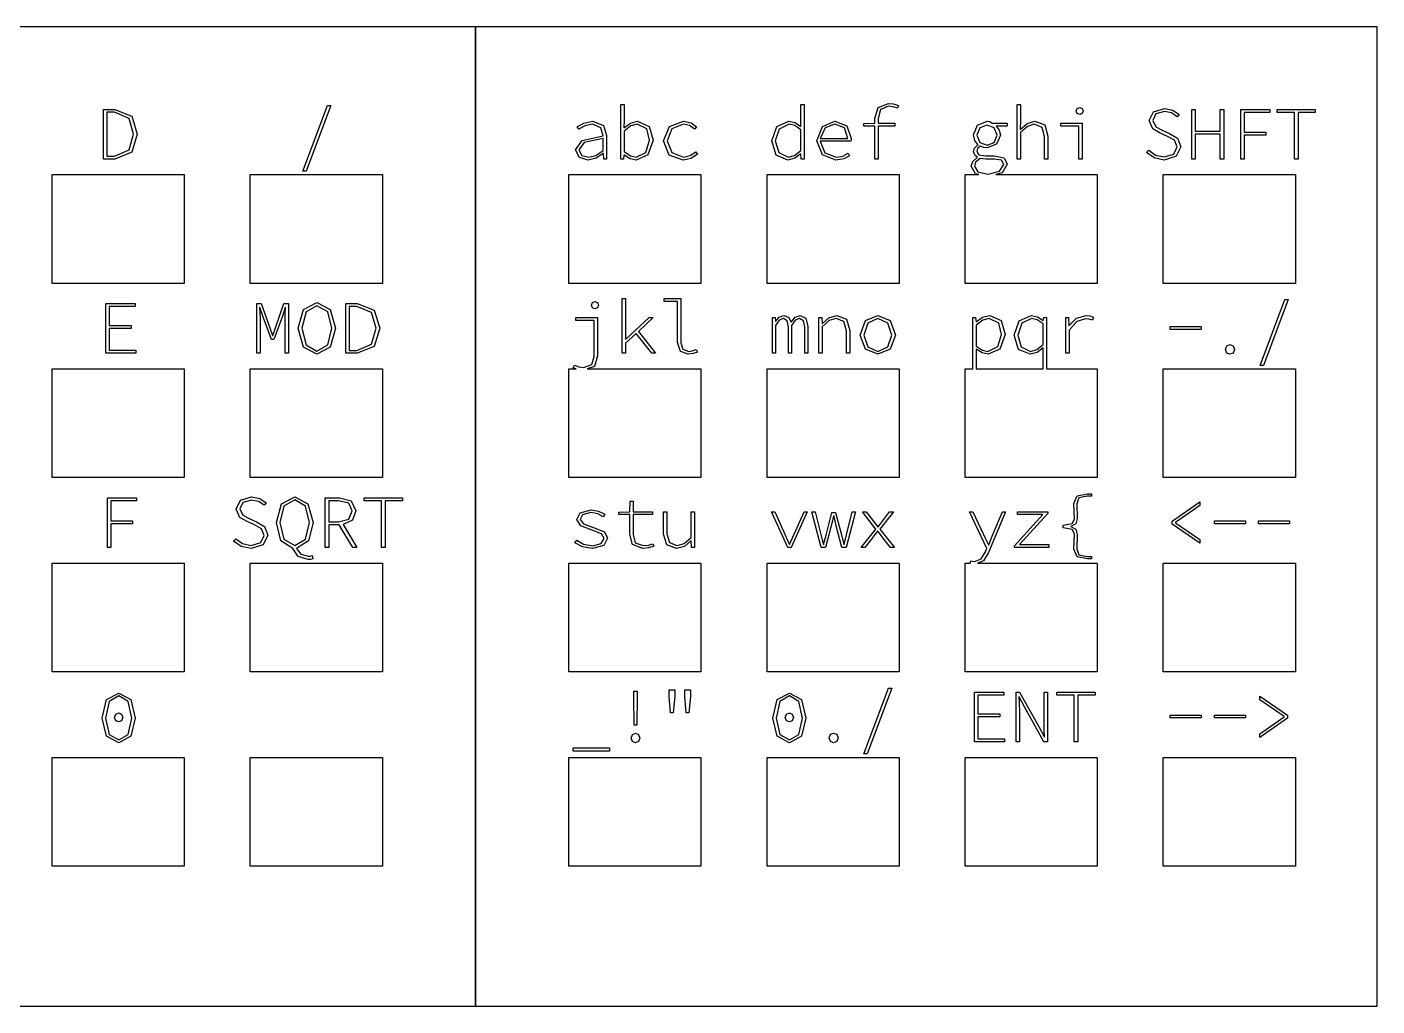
# Model space of a CAD drawing. Extents: x 0 to 42.9, y -1.2 to 33.4.
# Drawn here: x 19.89 to 42.88, y -0.01 to 16.66 of the extents above; entities that cross this region are included whole.
import ezdxf

# ---------------------------------------------------------------- set-up
doc = ezdxf.new("R2010")
doc.units = 0
doc.layers.add('Layer_3', color=7, linetype='CONTINUOUS')
doc.layers.add('Layer_4', color=7, linetype='CONTINUOUS')

msp = doc.modelspace()

# ---------------------------------------------------------------- linework, layer by layer
at = {"layer": 'Layer_3', "color": 7}
for p, q in [((27.530102, 16.655313), (15.359269, 16.655313)), ((27.530102, -0.013438), (27.530102, 16.655313)), ((21.191136, 14.406355), (21.191136, 15.253021)), ((21.191136, 15.253021), (21.38534, 15.253021)), ((21.380313, 15.20275), (21.250402, 15.20275)), ((21.250402, 15.20275), (21.250402, 14.456361)), ((21.629021, 15.100144), (21.380313, 15.20275)), ((21.38534, 15.253021), (21.67445, 15.138774)), ((24.587856, 14.201567), (25.008279, 15.320754)), ((25.066223, 15.320754), (24.645535, 14.201567)), ((25.008279, 15.320754), (25.066223, 15.320754)), ((21.707073, 14.832863), (21.629021, 15.100144)), ((21.67445, 15.138774), (21.768721, 14.832863)), ((21.629021, 14.56177), (21.707073, 14.832863)), ((21.768721, 14.832863), (21.674609, 14.523274)), ((21.380313, 14.456361), (21.629021, 14.56177)), ((21.674609, 14.523274), (21.386663, 14.406355)), ((21.386663, 14.406355), (21.191136, 14.406355)), ((21.250402, 14.456361), (21.380313, 14.456361)), ((20.320207, 12.289688), (20.320207, 14.141771)), ((20.320207, 14.141771), (22.569165, 14.141771)), ((22.569165, 14.141771), (22.569165, 12.289688)), ((23.693644, 12.289688), (23.693644, 14.141771)), ((23.693644, 14.141771), (25.942602, 14.141771)), ((24.645535, 14.201567), (24.587856, 14.201567)), ((25.942602, 14.141771), (25.942602, 12.289688)), ((22.569165, 12.289688), (20.320207, 12.289688)), ((25.942602, 12.289688), (23.693644, 12.289688)), ((24.599366, 11.844632), (24.82704, 11.962663)), ((24.82704, 11.962663), (25.054713, 11.844632)), ((21.231088, 11.099062), (21.231088, 11.945729)), ((21.231088, 11.945729), (21.732738, 11.945729)), ((21.732738, 11.894135), (21.290354, 11.894135)), ((21.290354, 11.894135), (21.290354, 11.573726)), ((21.732738, 11.945729), (21.732738, 11.894135)), ((23.804531, 11.099062), (23.804531, 11.945729)), ((23.804531, 11.945729), (23.880466, 11.945729)), ((23.853479, 11.881171), (23.850833, 11.881171)), ((23.850833, 11.881171), (23.855649, 11.786317)), ((23.904808, 11.730623), (23.853479, 11.881171)), ((23.855648, 11.786317), (23.858504, 11.692258)), ((23.880466, 11.945729), (24.021754, 11.553088)), ((24.05271, 11.332954), (23.904808, 11.730623)), ((24.240564, 11.730623), (24.093985, 11.332954)), ((24.125999, 11.553088), (24.266229, 11.945729)), ((24.289512, 11.881171), (24.240564, 11.730623)), ((24.266229, 11.945729), (24.342164, 11.945729)), ((24.286867, 11.692258), (24.289037, 11.786317)), ((24.289036, 11.786317), (24.293215, 11.881171)), ((24.293217, 11.881171), (24.289513, 11.881171)), ((24.342164, 11.945729), (24.342164, 11.099062)), ((24.510598, 11.525571), (24.599366, 11.844632)), ((24.642678, 11.804997), (24.572246, 11.525571)), ((24.82704, 11.908423), (24.642678, 11.804997)), ((25.011243, 11.804997), (24.82704, 11.908423)), ((25.081569, 11.525571), (25.011243, 11.804997)), ((25.054713, 11.844632), (25.143481, 11.525571)), ((25.318265, 11.099062), (25.318265, 11.945729)), ((25.318265, 11.945729), (25.512469, 11.945729)), ((25.507442, 11.895458), (25.377531, 11.895458)), ((25.377531, 11.895458), (25.377531, 11.149069)), ((25.756151, 11.792853), (25.507442, 11.895458)), ((25.512469, 11.945729), (25.801606, 11.831482)), ((25.834203, 11.525571), (25.756151, 11.792853)), ((25.801606, 11.831482), (25.89585, 11.525571)), ((21.290354, 11.573726), (21.663152, 11.573726)), ((21.663152, 11.522396), (21.290354, 11.522396)), ((21.290354, 11.522396), (21.290354, 11.150392)), ((21.663152, 11.573726), (21.663152, 11.522396)), ((23.858506, 11.692258), (23.858506, 11.099062)), ((24.021754, 11.553088), (24.072025, 11.403863)), ((24.077052, 11.403863), (24.125999, 11.553088)), ((24.286867, 11.099062), (24.286867, 11.692258)), ((24.599366, 11.202753), (24.510598, 11.525571)), ((24.572246, 11.525571), (24.642678, 11.242335)), ((25.011243, 11.242335), (25.081569, 11.525571)), ((25.143481, 11.525571), (25.054713, 11.202753)), ((25.756151, 11.254479), (25.834203, 11.525571)), ((25.89585, 11.525571), (25.801765, 11.215982)), ((24.093985, 11.332954), (24.05271, 11.332954)), ((24.072025, 11.403863), (24.077051, 11.403863)), ((21.745438, 11.099062), (21.231088, 11.099062)), ((21.290354, 11.150392), (21.745438, 11.150392)), ((21.745438, 11.150392), (21.745438, 11.099062)), ((23.858506, 11.099062), (23.804531, 11.099062)), ((24.342164, 11.099062), (24.286867, 11.099062)), ((24.82704, 11.082129), (24.599366, 11.202753)), ((24.642678, 11.242335), (24.82704, 11.136105)), ((24.82704, 11.136105), (25.011243, 11.242335)), ((25.054713, 11.202753), (24.82704, 11.082129)), ((25.513792, 11.099062), (25.318265, 11.099062)), ((25.377531, 11.149069), (25.507442, 11.149069)), ((25.507442, 11.149069), (25.756151, 11.254479)), ((25.801765, 11.215982), (25.513792, 11.099062)), ((20.320207, 8.982396), (20.320207, 10.83448)), ((20.320207, 10.83448), (22.569165, 10.83448)), ((22.569165, 10.83448), (22.569165, 8.982396)), ((23.693644, 8.982396), (23.693644, 10.83448)), ((23.693644, 10.83448), (25.942602, 10.83448)), ((25.942602, 10.83448), (25.942602, 8.982396)), ((22.569165, 8.982396), (20.320207, 8.982396)), ((25.942602, 8.982396), (23.693644, 8.982396)), ((21.260721, 7.791773), (21.260721, 8.638438)), ((21.260721, 8.638438), (21.755756, 8.638438)), ((21.755756, 8.586844), (21.3184, 8.586844)), ((21.3184, 8.586844), (21.3184, 8.249503)), ((21.755756, 8.638438), (21.755756, 8.586844)), ((23.453323, 8.446348), (23.527115, 8.596792)), ((23.567358, 8.559881), (23.51259, 8.448994)), ((23.527115, 8.596792), (23.711821, 8.655371)), ((23.711821, 8.601131), (23.567358, 8.559881)), ((23.711821, 8.655371), (23.856415, 8.625182)), ((23.833344, 8.577187), (23.711821, 8.601131)), ((23.926663, 8.513552), (23.833344, 8.577187)), ((23.856415, 8.625182), (23.961323, 8.553504)), ((23.961323, 8.553504), (23.926663, 8.513552)), ((24.137721, 8.216958), (24.224001, 8.536759)), ((24.224001, 8.536759), (24.450194, 8.655371)), ((24.450194, 8.603777), (24.266255, 8.498368)), ((24.450194, 8.655371), (24.675222, 8.536759)), ((24.633603, 8.498368), (24.450194, 8.603777)), ((24.675222, 8.536759), (24.761343, 8.216958)), ((24.968406, 7.791773), (24.968406, 8.638438)), ((24.968406, 8.638438), (25.210236, 8.638438)), ((25.19489, 8.588167), (25.027673, 8.588167)), ((25.027673, 8.588167), (25.027673, 8.229923)), ((25.36843, 8.549143), (25.19489, 8.588167)), ((25.210236, 8.638438), (25.413012, 8.587268)), ((25.429046, 8.414867), (25.36843, 8.549143)), ((25.413012, 8.587268), (25.489371, 8.414867)), ((25.633463, 8.586844), (25.633463, 8.638438)), ((25.633463, 8.638438), (26.281692, 8.638438)), ((25.927945, 8.586844), (25.633463, 8.586844)), ((25.927945, 7.791773), (25.927945, 8.586844)), ((26.281692, 8.586844), (25.987211, 8.586844)), ((25.987211, 8.586844), (25.987211, 7.791773)), ((26.281692, 8.638438), (26.281692, 8.586844)), ((23.515897, 8.305436), (23.453323, 8.446348)), ((23.51259, 8.448994), (23.567279, 8.34102)), ((23.637209, 8.234949), (23.515897, 8.305436)), ((23.567279, 8.34102), (23.672133, 8.285219)), ((23.672133, 8.285219), (23.799398, 8.2286)), ((24.266255, 8.498368), (24.198046, 8.216958)), ((24.702342, 8.216958), (24.633603, 8.498368)), ((25.19489, 8.229923), (25.36843, 8.275671)), ((25.36843, 8.275671), (25.429046, 8.414867)), ((25.489371, 8.414867), (25.430369, 8.256034)), ((21.3184, 8.249503), (21.686436, 8.249503)), ((21.686436, 8.198169), (21.3184, 8.198169)), ((21.3184, 8.198169), (21.3184, 7.791773)), ((21.686436, 8.249503), (21.686436, 8.198169)), ((23.765796, 8.177006), (23.637209, 8.234949)), ((23.882715, 8.113555), (23.765796, 8.177006)), ((23.799398, 8.2286), (23.933277, 8.148585)), ((23.931954, 7.998936), (23.882715, 8.113555)), ((23.933277, 8.148585), (23.990956, 8.002906)), ((24.214582, 7.90917), (24.137721, 8.216958)), ((24.198046, 8.216958), (24.266255, 7.932901)), ((24.633603, 7.932901), (24.702342, 8.216958)), ((24.761343, 8.216958), (24.684482, 7.90819)), ((25.027673, 8.229923), (25.19489, 8.229923)), ((25.20759, 8.181235), (25.027673, 8.181235)), ((25.027673, 8.181235), (25.027673, 7.791773)), ((25.436719, 7.791773), (25.20759, 8.181235)), ((25.430369, 8.256034), (25.272148, 8.184945)), ((25.272148, 8.184945), (25.50604, 7.791773)), ((23.408344, 7.902099), (23.446973, 7.943374)), ((23.535529, 7.810478), (23.408344, 7.902099)), ((23.446973, 7.943374), (23.562569, 7.860006)), ((23.562569, 7.860006), (23.708117, 7.828812)), ((23.708117, 7.828812), (23.871629, 7.87617)), ((23.913645, 7.83995), (23.708117, 7.774839)), ((23.871629, 7.87617), (23.931954, 7.998936)), ((23.990956, 8.002906), (23.913645, 7.83995)), ((24.416856, 7.774839), (24.214582, 7.90917)), ((24.266255, 7.932901), (24.450194, 7.824843)), ((24.450194, 7.824843), (24.633603, 7.932901)), ((24.684482, 7.90819), (24.482208, 7.774839)), ((21.3184, 7.791773), (21.260721, 7.791773)), ((23.708117, 7.774839), (23.535529, 7.810478)), ((24.508031, 7.642019), (24.416856, 7.774839)), ((24.482208, 7.774839), (24.554307, 7.678107)), ((24.676412, 7.588571), (24.508031, 7.642019)), ((24.554307, 7.678107), (24.68435, 7.643867)), ((24.716841, 7.591378), (24.676412, 7.588578)), ((24.68435, 7.643867), (24.718375, 7.646668)), ((24.756316, 7.599947), (24.716841, 7.591378)), ((24.718375, 7.646675), (24.744675, 7.654452)), ((24.744675, 7.654452), (24.756316, 7.599947)), ((25.027673, 7.791773), (24.968406, 7.791773)), ((25.50604, 7.791773), (25.436719, 7.791773)), ((25.987211, 7.791773), (25.927945, 7.791773)), ((20.320207, 5.675107), (20.320207, 7.527191)), ((20.320207, 7.527191), (22.569165, 7.527191)), ((22.569165, 7.527191), (22.569165, 5.675107)), ((23.693644, 5.675107), (23.693644, 7.527191)), ((23.693644, 7.527191), (25.942602, 7.527191)), ((25.942602, 7.527191), (25.942602, 5.675107)), ((22.569165, 5.675107), (20.320207, 5.675107)), ((25.942602, 5.675107), (23.693644, 5.675107)), ((21.24564, 5.204251), (21.453602, 5.314214)), ((21.453602, 5.314214), (21.661565, 5.204251)), ((21.171821, 4.888497), (21.24564, 5.204251)), ((21.290804, 5.170943), (21.228442, 4.888497)), ((21.453602, 5.265267), (21.290804, 5.170943)), ((21.616268, 5.170943), (21.453602, 5.265267)), ((21.678763, 4.888497), (21.616268, 5.170943)), ((21.661565, 5.204251), (21.735383, 4.888497)), ((21.24564, 4.5783), (21.171821, 4.888497)), ((21.228442, 4.888497), (21.290804, 4.610684)), ((21.382958, 4.900138), (21.404787, 4.957605)), ((21.404787, 4.842882), (21.382958, 4.900138)), ((21.404787, 4.957605), (21.453602, 4.977395)), ((21.453602, 4.823148), (21.404787, 4.842882)), ((21.453602, 4.977395), (21.502418, 4.957605)), ((21.502418, 4.842882), (21.453602, 4.823148)), ((21.502418, 4.957605), (21.524246, 4.900138)), ((21.524246, 4.900138), (21.502418, 4.842882)), ((21.616268, 4.610684), (21.678763, 4.888497)), ((21.735383, 4.888497), (21.661565, 4.5783)), ((21.290804, 4.610684), (21.453602, 4.516228)), ((21.453602, 4.516228), (21.616268, 4.610684)), ((21.453602, 4.467547), (21.24564, 4.5783)), ((21.661565, 4.5783), (21.453602, 4.467547)), ((20.320207, 2.367815), (20.320207, 4.219899)), ((20.320207, 4.219899), (22.569165, 4.219899)), ((22.569165, 4.219899), (22.569165, 2.367815)), ((23.693644, 2.367815), (23.693644, 4.219899)), ((23.693644, 4.219899), (25.942602, 4.219899)), ((25.942602, 4.219899), (25.942602, 2.367815)), ((22.569165, 2.367815), (20.320207, 2.367815)), ((25.942602, 2.367815), (23.693644, 2.367815)), ((15.359269, -0.013438), (27.530102, -0.013438))]:
    msp.add_line(p, q, dxfattribs=at)
at = {"layer": 'Layer_4', "color": 7}
for p, q in [((42.875935, 16.655313), (27.530102, 16.655313)), ((27.530102, 16.655313), (27.530102, -0.013438)), ((42.875935, -0.013438), (42.875935, 16.655313)), ((30.00017, 14.406355), (30.00017, 15.337687)), ((30.00017, 15.337687), (30.058114, 15.337687)), ((30.058114, 15.337687), (30.058114, 15.073898)), ((33.063624, 15.086333), (33.063624, 15.337687)), ((33.063624, 15.337687), (33.121568, 15.337687)), ((33.121568, 15.337687), (33.121568, 14.406355)), ((34.326534, 15.0948), (34.383816, 15.286411)), ((34.422022, 15.248311), (34.380773, 15.100092)), ((34.383816, 15.286411), (34.556986, 15.354621)), ((34.56069, 15.305673), (34.422022, 15.248311)), ((34.556986, 15.354621), (34.640885, 15.346975)), ((34.636626, 15.29882), (34.56069, 15.305674)), ((34.712561, 15.271542), (34.636626, 15.29882)), ((34.640885, 15.346975), (34.730553, 15.317315)), ((34.730553, 15.317315), (34.712561, 15.271542)), ((36.747048, 14.406355), (36.747048, 15.337687)), ((36.747048, 15.337687), (36.804991, 15.337687)), ((36.804991, 15.337687), (36.804991, 15.073898)), ((37.754211, 15.224975), (37.771885, 15.269928)), ((37.771885, 15.180154), (37.754211, 15.224975)), ((37.771885, 15.269928), (37.814536, 15.286887)), ((37.814536, 15.163327), (37.771885, 15.180154)), ((37.814536, 15.286887), (37.857821, 15.269928)), ((37.857821, 15.180154), (37.814536, 15.163327)), ((37.857821, 15.269928), (37.875125, 15.224975)), ((37.875125, 15.224975), (37.857821, 15.180154)), ((38.997594, 15.060934), (39.071386, 15.211376)), ((39.111629, 15.174466), (39.05686, 15.063579)), ((39.071386, 15.211376), (39.256092, 15.269954)), ((39.256092, 15.215715), (39.111629, 15.174466)), ((39.256092, 15.269954), (39.400686, 15.239765)), ((39.377614, 15.19177), (39.256092, 15.215715)), ((39.470933, 15.128138), (39.377614, 15.19177)), ((39.400686, 15.239765), (39.505593, 15.16809)), ((39.723002, 14.406355), (39.723002, 15.253021)), ((39.723002, 15.253021), (39.782268, 15.253021)), ((39.782268, 15.253021), (39.782268, 14.881017)), ((40.20666, 14.881017), (40.20666, 15.253021)), ((40.20666, 15.253021), (40.265927, 15.253021)), ((40.265927, 15.253021), (40.265927, 14.406355)), ((40.555275, 14.406355), (40.555275, 15.253021)), ((40.555275, 15.253021), (41.05031, 15.253021)), ((41.05031, 15.201427), (40.612954, 15.201427)), ((40.612954, 15.201427), (40.612954, 14.864083)), ((41.05031, 15.253021), (41.05031, 15.201427)), ((41.177734, 15.201427), (41.177734, 15.253021)), ((41.177734, 15.253021), (41.825963, 15.253021)), ((41.472215, 15.201427), (41.177734, 15.201427)), ((41.472215, 14.406355), (41.472215, 15.201427)), ((41.825963, 15.201427), (41.531482, 15.201427)), ((41.531482, 15.201427), (41.531482, 14.406355)), ((41.825963, 15.253021), (41.825963, 15.201427)), ((29.259435, 14.957746), (29.3698, 15.016986)), ((29.285099, 14.914354), (29.259435, 14.957746)), ((29.386699, 14.970737), (29.285099, 14.914354)), ((29.3698, 15.016986), (29.525603, 15.049821)), ((29.519253, 14.99955), (29.386699, 14.970737)), ((29.663684, 14.938854), (29.519253, 14.99955)), ((29.525603, 15.049821), (29.704893, 14.979627)), ((29.704893, 14.979627), (29.759762, 14.808256)), ((30.058114, 15.073898), (30.054145, 14.940283)), ((30.054145, 14.940283), (30.166363, 15.019658)), ((30.173472, 14.971292), (30.058114, 14.883927)), ((30.166363, 15.019658), (30.288304, 15.049821)), ((30.279308, 14.99955), (30.173472, 14.971292)), ((30.441577, 14.922318), (30.279308, 14.99955)), ((30.288304, 15.049821), (30.485101, 14.962747)), ((30.485101, 14.962747), (30.550771, 14.728617)), ((30.730582, 14.718033), (30.829668, 14.963302)), ((30.829668, 14.963302), (31.067661, 15.049821)), ((31.068984, 14.99955), (30.868377, 14.921392)), ((31.067661, 15.049821), (31.198259, 15.020981)), ((31.171536, 14.97624), (31.068984, 14.99955)), ((31.256838, 14.915413), (31.171536, 14.97624)), ((31.198259, 15.020981), (31.290175, 14.954836)), ((31.290175, 14.954836), (31.256838, 14.915413)), ((32.57097, 14.718033), (32.658891, 14.960419)), ((32.658891, 14.960419), (32.861747, 15.049821)), ((32.865452, 14.99955), (32.699769, 14.918508)), ((32.861747, 15.049821), (32.969909, 15.02667)), ((32.962739, 14.97796), (32.865452, 14.99955)), ((33.063624, 14.906152), (32.962739, 14.97796)), ((32.969909, 15.02667), (33.067593, 14.96145)), ((33.067593, 14.96145), (33.063625, 15.086333)), ((33.337627, 14.717504), (33.433062, 14.961159)), ((33.433062, 14.961159), (33.646396, 15.049821)), ((33.647454, 15.000873), (33.483148, 14.935706)), ((33.646396, 15.049821), (33.847744, 14.972086)), ((33.807209, 14.939199), (33.647454, 15.000873)), ((33.847744, 14.972086), (33.922885, 14.757456)), ((34.140267, 15.010663), (34.326534, 15.015955)), ((34.140267, 14.967007), (34.140267, 15.010663)), ((34.326534, 14.967007), (34.140267, 14.967007)), ((34.326534, 15.015954), (34.326534, 15.0948)), ((34.326534, 14.406355), (34.326534, 14.967007)), ((34.380773, 15.100092), (34.380773, 15.015954)), ((34.380773, 15.015954), (34.667582, 15.015954)), ((34.667582, 14.967007), (34.380773, 14.967007)), ((34.380773, 14.967007), (34.380773, 14.406355)), ((34.667582, 15.015954), (34.667582, 14.967007)), ((36.007378, 14.822014), (36.075271, 14.985818)), ((36.075271, 14.985818), (36.237831, 15.049821)), ((36.237831, 14.984998), (36.115858, 14.936182)), ((36.237831, 15.049821), (36.283524, 15.043605)), ((36.359063, 14.936182), (36.237831, 14.984998)), ((36.283524, 15.043603), (36.322497, 15.015954)), ((36.322497, 15.015954), (36.579937, 15.015954)), ((36.579937, 14.968329), (36.392082, 14.968329)), ((36.392082, 14.968329), (36.4432, 14.900887)), ((36.579937, 15.015954), (36.579937, 14.968329)), ((36.804991, 15.073898), (36.801022, 14.910386)), ((36.801023, 14.910386), (36.917625, 15.010557)), ((36.923763, 14.963355), (36.804991, 14.856675)), ((36.917625, 15.010557), (37.050525, 15.049821)), ((37.041529, 14.998227), (36.923763, 14.963355)), ((37.174138, 14.946686), (37.041529, 14.998227)), ((37.050525, 15.049821), (37.218218, 14.987671)), ((37.215095, 14.79), (37.174138, 14.946686)), ((37.218218, 14.987671), (37.273039, 14.797938)), ((37.490421, 14.967007), (37.490421, 15.015954)), ((37.490421, 15.015954), (37.857133, 15.015954)), ((37.800512, 14.967007), (37.490421, 14.967007)), ((37.800512, 14.406355), (37.800512, 14.967007)), ((37.857133, 15.015954), (37.857133, 14.406355)), ((39.060168, 14.920016), (38.997594, 15.060934)), ((39.05686, 15.063579), (39.111549, 14.955603)), ((39.111549, 14.955603), (39.216404, 14.899802)), ((39.505593, 15.16809), (39.470933, 15.128138)), ((29.229801, 14.561665), (29.341059, 14.722187)), ((29.341059, 14.722187), (29.703141, 14.800583)), ((29.703141, 14.755075), (29.37777, 14.686786)), ((29.703141, 14.800583), (29.663684, 14.938854)), ((29.703141, 14.552669), (29.703141, 14.755075)), ((29.759762, 14.808256), (29.759762, 14.406355)), ((30.058114, 14.883927), (30.058114, 14.532825)), ((30.425464, 14.519913), (30.490181, 14.728617)), ((30.490181, 14.728617), (30.441577, 14.922318)), ((30.550771, 14.728617), (30.464226, 14.478638)), ((30.825964, 14.475331), (30.730582, 14.718033)), ((30.868377, 14.921392), (30.791171, 14.718033)), ((30.791171, 14.718033), (30.867212, 14.516606)), ((32.646535, 14.473956), (32.57097, 14.718033)), ((32.699769, 14.918508), (32.63156, 14.718033)), ((32.63156, 14.718033), (32.689901, 14.51613)), ((33.063624, 14.55505), (33.063624, 14.906152)), ((33.433776, 14.476257), (33.337627, 14.717504)), ((33.483148, 14.935706), (33.396629, 14.757456)), ((33.396629, 14.757456), (33.867587, 14.757456)), ((33.920239, 14.711154), (33.396629, 14.711154)), ((33.396629, 14.711154), (33.47312, 14.515098)), ((33.867587, 14.757456), (33.807209, 14.939199)), ((33.922541, 14.7342), (33.92024, 14.711154)), ((33.922885, 14.757456), (33.922542, 14.7342)), ((36.029154, 14.722002), (36.007378, 14.822014)), ((36.080933, 14.655327), (36.029154, 14.722002)), ((36.115858, 14.936182), (36.065322, 14.812754)), ((36.065322, 14.812754), (36.115858, 14.690385)), ((36.410074, 14.812754), (36.359063, 14.936182)), ((36.359063, 14.690385), (36.410074, 14.812754)), ((36.465372, 14.811431), (36.398829, 14.657973)), ((36.4432, 14.900887), (36.465372, 14.811431)), ((36.804991, 14.856675), (36.804991, 14.406355)), ((37.215095, 14.406355), (37.215095, 14.79)), ((37.273039, 14.797938), (37.273039, 14.406355)), ((39.181479, 14.849532), (39.060168, 14.920016)), ((39.310066, 14.791588), (39.181479, 14.849532)), ((39.216404, 14.899802), (39.343668, 14.843182)), ((39.426985, 14.728141), (39.310066, 14.791588)), ((39.343668, 14.843182), (39.477548, 14.763172)), ((39.476224, 14.613523), (39.426985, 14.728141)), ((39.477548, 14.763172), (39.535227, 14.617492)), ((39.782268, 14.881017), (40.20666, 14.881017)), ((40.20666, 14.829688), (39.782268, 14.829688)), ((39.782268, 14.829688), (39.782268, 14.406355)), ((40.20666, 14.406355), (40.20666, 14.829688)), ((40.612954, 14.864083), (40.980989, 14.864083)), ((40.980989, 14.812754), (40.612954, 14.812754)), ((40.612954, 14.812754), (40.612954, 14.406355)), ((40.980989, 14.864083), (40.980989, 14.812754)), ((29.295749, 14.430696), (29.229801, 14.561665)), ((29.37777, 14.686786), (29.287743, 14.564311)), ((29.287743, 14.564311), (29.339868, 14.467182)), ((29.575543, 14.467209), (29.703141, 14.552669)), ((29.703141, 14.498694), (29.581036, 14.422335)), ((29.705522, 14.498694), (29.703141, 14.498694)), ((29.712137, 14.406355), (29.705522, 14.498694)), ((30.058114, 14.532825), (30.167352, 14.460912)), ((30.261317, 14.439427), (30.425464, 14.519913)), ((30.867212, 14.516606), (31.067661, 14.439427)), ((31.182516, 14.465065), (31.276152, 14.53018)), ((31.305521, 14.489434), (31.197862, 14.416805)), ((31.276152, 14.53018), (31.305521, 14.489434)), ((32.689901, 14.51613), (32.851429, 14.439427)), ((32.958902, 14.469643), (33.063624, 14.55505)), ((33.063624, 14.497371), (32.965782, 14.421674)), ((33.06627, 14.497371), (33.063624, 14.497371)), ((33.07262, 14.406355), (33.06627, 14.497371)), ((33.47312, 14.515098), (33.668092, 14.438104)), ((33.780143, 14.456942), (33.873937, 14.506367)), ((33.873937, 14.506367), (33.897221, 14.461652)), ((36.00632, 14.534677), (36.025265, 14.594129)), ((36.026852, 14.473559), (36.00632, 14.534677)), ((36.025265, 14.594129), (36.080933, 14.650035)), ((36.076964, 14.588546), (36.060295, 14.542879)), ((36.060295, 14.542879), (36.099348, 14.480279)), ((36.12062, 14.626487), (36.076964, 14.588546)), ((36.080933, 14.650035), (36.080933, 14.655328)), ((36.115858, 14.690385), (36.237831, 14.643421)), ((36.179225, 14.605083), (36.12062, 14.626487)), ((36.237831, 14.598177), (36.179225, 14.605086)), ((36.237831, 14.643421), (36.359063, 14.690385)), ((36.398829, 14.657973), (36.237831, 14.598177)), ((38.952614, 14.516686), (38.991243, 14.557961)), ((39.0798, 14.42506), (38.952614, 14.516686)), ((38.991243, 14.557961), (39.10684, 14.474591)), ((39.252387, 14.443396), (39.4159, 14.490757)), ((39.4159, 14.490757), (39.476224, 14.613523)), ((39.535227, 14.617492), (39.457915, 14.454535)), ((29.44464, 14.389421), (29.295749, 14.430696)), ((29.339868, 14.467182), (29.454697, 14.438104)), ((29.581036, 14.422335), (29.44464, 14.389421)), ((29.454697, 14.438104), (29.575543, 14.467209)), ((29.759762, 14.406355), (29.712137, 14.406355)), ((30.047795, 14.406355), (30.00017, 14.406355)), ((30.054145, 14.474881), (30.047795, 14.406355)), ((30.056794, 14.474881), (30.054145, 14.474881)), ((30.159777, 14.412598), (30.056794, 14.474881)), ((30.263962, 14.389421), (30.159777, 14.412598)), ((30.167352, 14.460912), (30.261317, 14.439427)), ((30.464226, 14.478638), (30.263962, 14.389421)), ((31.065015, 14.389421), (30.825964, 14.475331)), ((31.197862, 14.416805), (31.065015, 14.389421)), ((31.067661, 14.439427), (31.182516, 14.465065)), ((32.843756, 14.389421), (32.646535, 14.473956)), ((32.965782, 14.421674), (32.843756, 14.389421)), ((32.851429, 14.439427), (32.958902, 14.469643)), ((33.121568, 14.406355), (33.07262, 14.406355)), ((33.663064, 14.389421), (33.433776, 14.476257)), ((33.799378, 14.411937), (33.663064, 14.389421)), ((33.668092, 14.438104), (33.780143, 14.456942)), ((33.897221, 14.461652), (33.799378, 14.411937)), ((34.380773, 14.406355), (34.326534, 14.406355)), ((35.966368, 14.287027), (35.993382, 14.363783)), ((36.038096, 14.155238), (35.966368, 14.287027)), ((35.993382, 14.363783), (36.070614, 14.433606)), ((36.042488, 14.353808), (36.020343, 14.285704)), ((36.020343, 14.285704), (36.077573, 14.19056)), ((36.070614, 14.438634), (36.026852, 14.473559)), ((36.12062, 14.417732), (36.042488, 14.353808)), ((36.070614, 14.433606), (36.070614, 14.438633)), ((36.099348, 14.480279), (36.202906, 14.460329)), ((36.166578, 14.408656), (36.12062, 14.417732)), ((36.214547, 14.406355), (36.166578, 14.408658)), ((36.202906, 14.460329), (36.3561, 14.460329)), ((36.361127, 14.406355), (36.214547, 14.406355)), ((36.3561, 14.460329), (36.527497, 14.427786)), ((36.482121, 14.386272), (36.361127, 14.406355)), ((36.449947, 14.203313), (36.521993, 14.313221)), ((36.521993, 14.313221), (36.482121, 14.386272)), ((36.58126, 14.319835), (36.492572, 14.172039)), ((36.527497, 14.427786), (36.58126, 14.319835)), ((36.804991, 14.406355), (36.747048, 14.406355)), ((37.273039, 14.406355), (37.215095, 14.406355)), ((37.857133, 14.406355), (37.800512, 14.406355)), ((39.252387, 14.389421), (39.0798, 14.42506)), ((39.10684, 14.474591), (39.252387, 14.443396)), ((39.457915, 14.454535), (39.252387, 14.389421)), ((39.782268, 14.406355), (39.723002, 14.406355)), ((40.265927, 14.406355), (40.20666, 14.406355)), ((40.612954, 14.406355), (40.555275, 14.406355)), ((41.531482, 14.406355), (41.472215, 14.406355)), ((29.117602, 12.289688), (29.117602, 14.141771)), ((29.117602, 14.141771), (31.366561, 14.141771)), ((31.366561, 14.141771), (31.366561, 12.289688)), ((32.49104, 12.289688), (32.49104, 14.141771)), ((32.49104, 14.141771), (34.739998, 14.141771)), ((34.739998, 14.141771), (34.739998, 12.289688)), ((35.864477, 12.289688), (35.864477, 14.141771)), ((35.864477, 14.141771), (36.09702, 14.141771)), ((36.09702, 14.141771), (36.038096, 14.155238)), ((36.077573, 14.19056), (36.250531, 14.152354)), ((36.250531, 14.152354), (36.449947, 14.203313)), ((36.492572, 14.172039), (36.383801, 14.141771)), ((36.383801, 14.141771), (38.113435, 14.141771)), ((38.113435, 14.141771), (38.113435, 12.289688)), ((39.237914, 12.289688), (39.237914, 14.141771)), ((39.237914, 14.141771), (41.486873, 14.141771)), ((41.486873, 14.141771), (41.486873, 12.289688)), ((31.366561, 12.289688), (29.117602, 12.289688)), ((34.739998, 12.289688), (32.49104, 12.289688)), ((38.113435, 12.289688), (35.864477, 12.289688)), ((41.486873, 12.289688), (39.237914, 12.289688)), ((29.499938, 11.917683), (29.517602, 11.962636)), ((29.517602, 11.962636), (29.560269, 11.979596)), ((29.560269, 11.979596), (29.60356, 11.962636)), ((29.60356, 11.962636), (29.620853, 11.917683)), ((30.023186, 11.099062), (30.023186, 12.030396)), ((30.023186, 12.030396), (30.081133, 12.030396)), ((30.081133, 12.030396), (30.081133, 11.341421)), ((30.738519, 11.981448), (30.738519, 12.030396)), ((30.738519, 12.030396), (31.024004, 12.030396)), ((30.967384, 11.981448), (30.738519, 11.981448)), ((30.967384, 11.285329), (30.967384, 11.981448)), ((31.024004, 12.030396), (31.024004, 11.277656)), ((40.885819, 10.894275), (41.306241, 12.013463)), ((41.364185, 12.013463), (40.943498, 10.894275)), ((41.306241, 12.013463), (41.364185, 12.013463)), ((29.517602, 11.872863), (29.499938, 11.917683)), ((29.560269, 11.856036), (29.517602, 11.872863)), ((29.60356, 11.872863), (29.560269, 11.856036)), ((29.620853, 11.917683), (29.60356, 11.872863)), ((32.695245, 11.715542), (32.778139, 11.742529)), ((32.778139, 11.742529), (32.859154, 11.715118)), ((32.968851, 11.713716), (33.053306, 11.742529)), ((33.053306, 11.742529), (33.152075, 11.695725)), ((33.544981, 11.703768), (33.677087, 11.742529)), ((33.677087, 11.742529), (33.84478, 11.680379)), ((34.167413, 11.656011), (34.378127, 11.742529)), ((34.378127, 11.742529), (34.588736, 11.656011)), ((36.159541, 11.712367), (36.281487, 11.742529)), ((36.281487, 11.742529), (36.478284, 11.655455)), ((36.786047, 11.653127), (36.988877, 11.742529)), ((36.988877, 11.742529), (37.096721, 11.719537)), ((37.757333, 11.695169), (37.923808, 11.742529)), ((37.923808, 11.742529), (37.986594, 11.737293)), ((37.986594, 11.737291), (38.047369, 11.7166)), ((29.236151, 11.659715), (29.236151, 11.708662)), ((29.236151, 11.708662), (29.602864, 11.708662)), ((29.546243, 11.659715), (29.236151, 11.659715)), ((29.546243, 11.04694), (29.546243, 11.659715)), ((29.602864, 11.708662), (29.602864, 11.054613)), ((30.086427, 11.341421), (30.482508, 11.708662)), ((30.553152, 11.708662), (30.299946, 11.47239)), ((30.482508, 11.708662), (30.553152, 11.708662)), ((32.581289, 11.099062), (32.581289, 11.708662)), ((32.581289, 11.708662), (32.627591, 11.708662)), ((32.627591, 11.708662), (32.633941, 11.642517)), ((32.633941, 11.642517), (32.636587, 11.642517)), ((32.636587, 11.642517), (32.695245, 11.715542)), ((32.696594, 11.661408), (32.636587, 11.572932)), ((32.636587, 11.572932), (32.636587, 11.099062)), ((32.769143, 11.690936), (32.696594, 11.661408)), ((32.83558, 11.654926), (32.769143, 11.690936)), ((32.857779, 11.548061), (32.83558, 11.654926)), ((32.857779, 11.099062), (32.857779, 11.548061)), ((32.859154, 11.715118), (32.901699, 11.631933)), ((32.901699, 11.631933), (32.968851, 11.713716)), ((32.970147, 11.661408), (32.909372, 11.572932)), ((32.909372, 11.572932), (32.909372, 11.099062)), ((33.041664, 11.690936), (32.970147, 11.661408)), ((33.109477, 11.654926), (33.041664, 11.690936)), ((33.131887, 11.548061), (33.109477, 11.654926)), ((33.131887, 11.099062), (33.131887, 11.548061)), ((33.152075, 11.695725), (33.187185, 11.554675)), ((33.187185, 11.554675), (33.187185, 11.099062)), ((33.37361, 11.099062), (33.37361, 11.708662)), ((33.37361, 11.708662), (33.422558, 11.708662)), ((33.422558, 11.708662), (33.428908, 11.607063)), ((33.428908, 11.607063), (33.433935, 11.607063)), ((33.550325, 11.656063), (33.431554, 11.549384)), ((33.431554, 11.549384), (33.431554, 11.099062)), ((33.433935, 11.607063), (33.544981, 11.703768)), ((33.668092, 11.690936), (33.550325, 11.656063)), ((33.800701, 11.639394), (33.668092, 11.690936)), ((33.841658, 11.482709), (33.800701, 11.639394)), ((33.84478, 11.680379), (33.899602, 11.490646)), ((34.078354, 11.410742), (34.167413, 11.656011)), ((34.206439, 11.614101), (34.138944, 11.410742)), ((34.378127, 11.692258), (34.206439, 11.614101)), ((34.549815, 11.614101), (34.378127, 11.692258)), ((34.617311, 11.410742), (34.549815, 11.614101)), ((34.588736, 11.656011), (34.6779, 11.410742)), ((35.993356, 10.83448), (35.993356, 11.708662)), ((35.993356, 11.708662), (36.042304, 11.708662)), ((36.042304, 11.708662), (36.048653, 11.63696)), ((36.048654, 11.63696), (36.0513, 11.63696)), ((36.051299, 11.63696), (36.159541, 11.712367)), ((36.166658, 11.664001), (36.051299, 11.576636)), ((36.051299, 11.576636), (36.051299, 11.222623)), ((36.272491, 11.692258), (36.166658, 11.664001)), ((36.43476, 11.615027), (36.272491, 11.692258)), ((36.483364, 11.421325), (36.43476, 11.615027)), ((36.478284, 11.655455), (36.543953, 11.421325)), ((36.6981, 11.410742), (36.786047, 11.653127)), ((36.826926, 11.611216), (36.75869, 11.410742)), ((36.992581, 11.692258), (36.826926, 11.611216)), ((37.089868, 11.670668), (36.992581, 11.692258)), ((37.190754, 11.598861), (37.089868, 11.670668)), ((37.096721, 11.719537), (37.192077, 11.655481)), ((37.190754, 11.247759), (37.190754, 11.598861)), ((37.192077, 11.655481), (37.194723, 11.655481)), ((37.194723, 11.655481), (37.201072, 11.708662)), ((37.201073, 11.708662), (37.248698, 11.708662)), ((37.248698, 11.708662), (37.248698, 10.83448)), ((37.575352, 11.099062), (37.575352, 11.708662)), ((37.575352, 11.708662), (37.6243, 11.708662)), ((37.6243, 11.708662), (37.63065, 11.573196)), ((37.63065, 11.573196), (37.633296, 11.573196)), ((37.633296, 11.573196), (37.757333, 11.695169)), ((37.767307, 11.643707), (37.633296, 11.491969)), ((37.914813, 11.68829), (37.767307, 11.643707)), ((37.974899, 11.68313), (37.914813, 11.68829)), ((38.032023, 11.666065), (37.974899, 11.68313)), ((38.047369, 11.7166), (38.032023, 11.666065)), ((39.353829, 11.505463), (39.353829, 11.554146)), ((39.353829, 11.554146), (39.881143, 11.554146)), ((39.881143, 11.505463), (39.353829, 11.505463)), ((39.881143, 11.554146), (39.881143, 11.505463)), ((30.259994, 11.437994), (30.081133, 11.271571)), ((30.081133, 11.341421), (30.086427, 11.341421)), ((30.081133, 11.271571), (30.081133, 11.099062)), ((30.52881, 11.099062), (30.259994, 11.437994)), ((30.299946, 11.47239), (30.594427, 11.099062)), ((31.014823, 11.130654), (30.967384, 11.285329)), ((31.024004, 11.277656), (31.058083, 11.167881)), ((33.841658, 11.099062), (33.841658, 11.482709)), ((33.899602, 11.490646), (33.899602, 11.099062)), ((34.167413, 11.168039), (34.078354, 11.410742)), ((34.138944, 11.410742), (34.206439, 11.209314)), ((34.549815, 11.209314), (34.617311, 11.410742)), ((34.6779, 11.410742), (34.588736, 11.168039)), ((36.418303, 11.212622), (36.483364, 11.421325)), ((36.543953, 11.421325), (36.457065, 11.171347)), ((36.773665, 11.166664), (36.6981, 11.410742)), ((36.75869, 11.410742), (36.81703, 11.208838)), ((37.633296, 11.491969), (37.633296, 11.099062)), ((29.509564, 10.911738), (29.546243, 11.04694)), ((29.602864, 11.054613), (29.550905, 10.876945)), ((30.081133, 11.099062), (30.023186, 11.099062)), ((30.594427, 11.099062), (30.52881, 11.099062)), ((31.149946, 11.082129), (31.014823, 11.130654)), ((31.058083, 11.167881), (31.157619, 11.132135)), ((31.231067, 11.093665), (31.149946, 11.082129)), ((31.157619, 11.132135), (31.218182, 11.140232)), ((31.218182, 11.140232), (31.286471, 11.166002)), ((31.304463, 11.120494), (31.231067, 11.093665)), ((31.286471, 11.166002), (31.304463, 11.120494)), ((32.636587, 11.099062), (32.581289, 11.099062)), ((32.909372, 11.099062), (32.857779, 11.099062)), ((33.187185, 11.099062), (33.131887, 11.099062)), ((33.431554, 11.099062), (33.37361, 11.099062)), ((33.899602, 11.099062), (33.841658, 11.099062)), ((34.378127, 11.082129), (34.167413, 11.168039)), ((34.206439, 11.209314), (34.378127, 11.132135)), ((34.378127, 11.132135), (34.549815, 11.209314)), ((34.588736, 11.168039), (34.378127, 11.082129)), ((36.153614, 11.105148), (36.049976, 11.170236)), ((36.049976, 11.170236), (36.051299, 11.044823)), ((36.051299, 11.222623), (36.160202, 11.152958)), ((36.051299, 11.044823), (36.051299, 10.83448)), ((36.254499, 11.082129), (36.153614, 11.105148)), ((36.160202, 11.152958), (36.251853, 11.132135)), ((36.251853, 11.132135), (36.418303, 11.212622)), ((36.457065, 11.171347), (36.254499, 11.082129)), ((36.970885, 11.082129), (36.773665, 11.166664)), ((36.81703, 11.208838), (36.978558, 11.132135)), ((37.092435, 11.114038), (36.970885, 11.082129)), ((36.978558, 11.132135), (37.086032, 11.162351)), ((37.086032, 11.162351), (37.190754, 11.247759)), ((37.194723, 11.191402), (37.092435, 11.114038)), ((37.190754, 11.068371), (37.194723, 11.191402)), ((37.190754, 10.83448), (37.190754, 11.068371)), ((37.633296, 11.099062), (37.575352, 11.099062)), ((40.294052, 11.165473), (40.317705, 11.227624)), ((40.317705, 11.104064), (40.294052, 11.165473)), ((40.317705, 11.227624), (40.37131, 11.249082)), ((40.37131, 11.082129), (40.317705, 11.104064)), ((40.37131, 11.249082), (40.424915, 11.227624)), ((40.424915, 11.104064), (40.37131, 11.082129)), ((40.424915, 11.227624), (40.448569, 11.165473)), ((40.448569, 11.165473), (40.424915, 11.104064)), ((29.117602, 8.982396), (29.117602, 10.83448)), ((29.117602, 10.83448), (29.24111, 10.83448)), ((29.192498, 10.852206), (29.215514, 10.896656)), ((29.24111, 10.83448), (29.192498, 10.852206)), ((29.215514, 10.896656), (29.285861, 10.870622)), ((29.285861, 10.870622), (29.364736, 10.859879)), ((29.364736, 10.859879), (29.509564, 10.911738)), ((29.550905, 10.876945), (29.428271, 10.83448)), ((29.428271, 10.83448), (31.366561, 10.83448)), ((31.366561, 10.83448), (31.366561, 8.982396)), ((32.49104, 8.982396), (32.49104, 10.83448)), ((32.49104, 10.83448), (34.739998, 10.83448)), ((34.739998, 10.83448), (34.739998, 8.982396)), ((35.864477, 8.982396), (35.864477, 10.83448)), ((35.864477, 10.83448), (35.993356, 10.83448)), ((36.051299, 10.83448), (37.190754, 10.83448)), ((37.248698, 10.83448), (38.113435, 10.83448)), ((38.113435, 10.83448), (38.113435, 8.982396)), ((39.237914, 8.982396), (39.237914, 10.83448)), ((39.237914, 10.83448), (41.486873, 10.83448)), ((40.943498, 10.894275), (40.885819, 10.894275)), ((41.486873, 10.83448), (41.486873, 8.982396)), ((31.366561, 8.982396), (29.117602, 8.982396)), ((34.739998, 8.982396), (32.49104, 8.982396)), ((38.113435, 8.982396), (35.864477, 8.982396)), ((41.486873, 8.982396), (39.237914, 8.982396)), ((30.155745, 8.40137), (30.163421, 8.579965)), ((30.163421, 8.579965), (30.211046, 8.579965)), ((30.211046, 8.579965), (30.211046, 8.40137)), ((37.711612, 8.540805), (37.770694, 8.671908)), ((37.723254, 8.274901), (37.711612, 8.540805)), ((37.798078, 8.635977), (37.764529, 8.535779)), ((37.764529, 8.535779), (37.773525, 8.287599)), ((37.770694, 8.671908), (37.948415, 8.706171)), ((37.940742, 8.667542), (37.798078, 8.635977)), ((38.01509, 8.667542), (37.940742, 8.667542)), ((37.948415, 8.706171), (38.01509, 8.706171)), ((38.01509, 8.706171), (38.01509, 8.667542)), ((39.389812, 8.243945), (39.859447, 8.570705)), ((39.859447, 8.508792), (39.44511, 8.220661)), ((39.859447, 8.570705), (39.859447, 8.508792)), ((29.25282, 8.268019), (29.311526, 8.386053)), ((29.311526, 8.386053), (29.494649, 8.435238)), ((29.35111, 8.351261), (29.312087, 8.271988)), ((29.493326, 8.386291), (29.35111, 8.351261)), ((29.608023, 8.367264), (29.493326, 8.386291)), ((29.494649, 8.435238), (29.621681, 8.413565)), ((29.700495, 8.316707), (29.608023, 8.367264)), ((29.621681, 8.413565), (29.731449, 8.358773)), ((29.731449, 8.358773), (29.700495, 8.316707)), ((29.967888, 8.396078), (30.155745, 8.401398)), ((29.967888, 8.352423), (29.967888, 8.396078)), ((30.154422, 8.352423), (29.967888, 8.352423)), ((30.154422, 8.019315), (30.154422, 8.352423)), ((30.211046, 8.40137), (30.540452, 8.40137)), ((30.540452, 8.352423), (30.211046, 8.352423)), ((30.211046, 8.352423), (30.211046, 8.014288)), ((30.540452, 8.40137), (30.540452, 8.352423)), ((30.730582, 8.020897), (30.730582, 8.40137)), ((30.730582, 8.40137), (30.787202, 8.40137)), ((30.787202, 8.40137), (30.787202, 8.028576)), ((31.197571, 7.964809), (31.197571, 8.40137)), ((31.197571, 8.40137), (31.254192, 8.40137)), ((31.254192, 8.40137), (31.254192, 7.791773)), ((32.842433, 7.791773), (32.56462, 8.40137)), ((32.56462, 8.40137), (32.623887, 8.40137)), ((32.623887, 8.40137), (32.793485, 8.019315)), ((33.176866, 8.40137), (32.902758, 7.791773)), ((32.950383, 8.019315), (33.121568, 8.40137)), ((33.121568, 8.40137), (33.176866, 8.40137)), ((33.412239, 7.791773), (33.252696, 8.40137)), ((33.252696, 8.40137), (33.313021, 8.40137)), ((33.313021, 8.40137), (33.432268, 7.924221)), ((33.495848, 8.005027), (33.594802, 8.386291)), ((33.594802, 8.386291), (33.657773, 8.386291)), ((33.621789, 8.333641), (33.602766, 8.249153)), ((33.627081, 8.333641), (33.621789, 8.333641)), ((33.648063, 8.247144), (33.627081, 8.333641)), ((33.657773, 8.386291), (33.756991, 8.006616)), ((33.996175, 8.40137), (33.839277, 7.791773)), ((33.841658, 8.006616), (33.939554, 8.40137)), ((33.939554, 8.40137), (33.996175, 8.40137)), ((34.342144, 8.107947), (34.114338, 8.40137)), ((34.114338, 8.40137), (34.179954, 8.40137)), ((34.179954, 8.40137), (34.299546, 8.246325)), ((34.641653, 8.40137), (34.411465, 8.105301)), ((34.42345, 8.196636), (34.578682, 8.40137)), ((34.578682, 8.40137), (34.641653, 8.40137)), ((36.235185, 7.773515), (35.935412, 8.40137)), ((35.935412, 8.40137), (35.994678, 8.40137)), ((35.994678, 8.40137), (36.174595, 8.01349)), ((36.55295, 8.40137), (36.262173, 7.7079)), ((36.336785, 8.01349), (36.497652, 8.40137)), ((36.497652, 8.40137), (36.55295, 8.40137)), ((36.704714, 7.822462), (37.188108, 8.352423)), ((36.756043, 8.352423), (36.756043, 8.40137)), ((36.756043, 8.40137), (37.274363, 8.40137)), ((37.188108, 8.352423), (36.756043, 8.352423)), ((37.274363, 8.371738), (36.790704, 7.841777)), ((37.274363, 8.40137), (37.274363, 8.371738)), ((37.687218, 8.203727), (37.723254, 8.274901)), ((37.773525, 8.287599), (37.750613, 8.198197)), ((29.322305, 8.161816), (29.25282, 8.268019)), ((29.312087, 8.271988), (29.368475, 8.195313)), ((29.49597, 8.093134), (29.322305, 8.161816)), ((29.368475, 8.195313), (29.520314, 8.140492)), ((29.674532, 8.025713), (29.49597, 8.093134)), ((29.520314, 8.140492), (29.720805, 8.061541)), ((29.720805, 8.061541), (29.776428, 7.951053)), ((33.602766, 8.249153), (33.485529, 7.791773)), ((33.668092, 8.161662), (33.648063, 8.247144)), ((33.765987, 7.791773), (33.668092, 8.161662)), ((34.095023, 7.791773), (34.342144, 8.107947)), ((34.299546, 8.246325), (34.337276, 8.195369)), ((34.371777, 8.069851), (34.32865, 8.013595)), ((34.337276, 8.195369), (34.376804, 8.143404)), ((34.376804, 8.069851), (34.371777, 8.069851)), ((34.376804, 8.143404), (34.381831, 8.143404)), ((34.421598, 8.012727), (34.376804, 8.069851)), ((34.381832, 8.143404), (34.42345, 8.196636)), ((34.411465, 8.105301), (34.660967, 7.791773)), ((37.531696, 8.171448), (37.687218, 8.203727)), ((37.531696, 8.13044), (37.531696, 8.171448)), ((37.687218, 8.098399), (37.531696, 8.13044)), ((37.750613, 8.198197), (37.663988, 8.153457)), ((37.663988, 8.153457), (37.663988, 8.148417)), ((37.663988, 8.148431), (37.750613, 8.103768)), ((37.723254, 8.028044), (37.687218, 8.098399)), ((37.750613, 8.103768), (37.773525, 8.015079)), ((39.389812, 8.192351), (39.389812, 8.243945)), ((39.859447, 7.865592), (39.389812, 8.192351)), ((39.44511, 8.220661), (39.44511, 8.215621)), ((39.44511, 8.215635), (39.859447, 7.927504)), ((40.107521, 8.198169), (40.107521, 8.246857)), ((40.107521, 8.246857), (40.634835, 8.246857)), ((40.634835, 8.198169), (40.107521, 8.198169)), ((40.634835, 8.246857), (40.634835, 8.198169)), ((40.861213, 8.198169), (40.861213, 8.246857)), ((40.861213, 8.246857), (41.388527, 8.246857)), ((41.388527, 8.198169), (40.861213, 8.198169)), ((41.388527, 8.246857), (41.388527, 8.198169)), ((29.218162, 7.873531), (29.250439, 7.915596)), ((29.349658, 7.804044), (29.218162, 7.873531)), ((29.250439, 7.915596), (29.364641, 7.848315)), ((29.364641, 7.848315), (29.524283, 7.82352)), ((29.709853, 7.827412), (29.521634, 7.774839)), ((29.524283, 7.82352), (29.668449, 7.860853)), ((29.668449, 7.860853), (29.717161, 7.948407)), ((29.717161, 7.948407), (29.674532, 8.025713)), ((29.776428, 7.951053), (29.709853, 7.827412)), ((30.201283, 7.842309), (30.154422, 8.019315)), ((30.374558, 7.774839), (30.201283, 7.842309)), ((30.211046, 8.014288), (30.245442, 7.875218)), ((30.245442, 7.875218), (30.382231, 7.824843)), ((30.382231, 7.824843), (30.471422, 7.833075)), ((30.471422, 7.833075), (30.548125, 7.856597)), ((30.548125, 7.856597), (30.563471, 7.813201)), ((30.784848, 7.835847), (30.730582, 8.020897)), ((30.952038, 7.774839), (30.784848, 7.835847)), ((30.787202, 8.028576), (30.828292, 7.876282)), ((30.828292, 7.876282), (30.961034, 7.826166)), ((30.961034, 7.826166), (31.080202, 7.859663)), ((31.080202, 7.859663), (31.197571, 7.964809)), ((31.194925, 7.908981), (31.085599, 7.812725)), ((31.200217, 7.908981), (31.194925, 7.908981)), ((31.206567, 7.791773), (31.200217, 7.908981)), ((32.793485, 8.019315), (32.833993, 7.929989)), ((32.833993, 7.929989), (32.870743, 7.844423)), ((32.870743, 7.844423), (32.87577, 7.844423)), ((32.87577, 7.844423), (32.950383, 8.019315)), ((33.432268, 7.924221), (33.449546, 7.844423)), ((33.449546, 7.844423), (33.454573, 7.844423)), ((33.454573, 7.844423), (33.495848, 8.005027)), ((33.756991, 8.006616), (33.798002, 7.844423)), ((33.798002, 7.844423), (33.803294, 7.844423)), ((33.803294, 7.844423), (33.841658, 8.006616)), ((34.285523, 7.955548), (34.158259, 7.791773)), ((34.32865, 8.013595), (34.285523, 7.955548)), ((34.464381, 7.956605), (34.421598, 8.012727)), ((34.59535, 7.791773), (34.464381, 7.956605)), ((36.174595, 8.01349), (36.215156, 7.928323)), ((36.215156, 7.928323), (36.259526, 7.840188)), ((36.259526, 7.840188), (36.264819, 7.840188)), ((36.264818, 7.840188), (36.301675, 7.927819)), ((36.301675, 7.927819), (36.336785, 8.01349)), ((36.704714, 7.791773), (36.704714, 7.822462)), ((36.790704, 7.841777), (37.28865, 7.841777)), ((37.28865, 7.841777), (37.28865, 7.791773)), ((37.711612, 7.76452), (37.723254, 8.028044)), ((37.773525, 8.015079), (37.764529, 7.769546)), ((39.859447, 7.927504), (39.859447, 7.865592)), ((29.521634, 7.774839), (29.349658, 7.804044)), ((30.47039, 7.785395), (30.374558, 7.774839)), ((30.563471, 7.813201), (30.47039, 7.785395)), ((31.085599, 7.812725), (30.952038, 7.774839)), ((31.254192, 7.791773), (31.206567, 7.791773)), ((32.902758, 7.791773), (32.842433, 7.791773)), ((33.485529, 7.791773), (33.412239, 7.791773)), ((33.839277, 7.791773), (33.765987, 7.791773)), ((34.158259, 7.791773), (34.095023, 7.791773)), ((34.660967, 7.791773), (34.59535, 7.791773)), ((36.020343, 7.556558), (36.138506, 7.602936)), ((36.138506, 7.602936), (36.213224, 7.719542)), ((36.262173, 7.7079), (36.175812, 7.567402)), ((36.213224, 7.719542), (36.235185, 7.773515)), ((37.28865, 7.791773), (36.704714, 7.791773)), ((37.770694, 7.634711), (37.711612, 7.76452)), ((37.764529, 7.769546), (37.798078, 7.670434)), ((37.948415, 7.600745), (37.770694, 7.634711)), ((37.798078, 7.670434), (37.940742, 7.639373)), ((37.940742, 7.639373), (38.01509, 7.639373)), ((38.01509, 7.600745), (37.948415, 7.600745)), ((38.01509, 7.639373), (38.01509, 7.600745)), ((29.117602, 5.675107), (29.117602, 7.527191)), ((29.117602, 7.527191), (31.366561, 7.527191)), ((31.366561, 7.527191), (31.366561, 5.675107)), ((32.49104, 5.675107), (32.49104, 7.527191)), ((32.49104, 7.527191), (34.739998, 7.527191)), ((34.739998, 7.527191), (34.739998, 5.675107)), ((35.864477, 5.675107), (35.864477, 7.527191)), ((35.864477, 7.527191), (35.947689, 7.527191)), ((35.947689, 7.527191), (35.960018, 7.566877)), ((35.960018, 7.566877), (35.987693, 7.559729)), ((35.987693, 7.559729), (36.020343, 7.556579)), ((36.175812, 7.567402), (36.076487, 7.527191)), ((36.076487, 7.527191), (38.113435, 7.527191)), ((38.113435, 7.527191), (38.113435, 5.675107)), ((39.237914, 5.675107), (39.237914, 7.527191)), ((39.237914, 7.527191), (41.486873, 7.527191)), ((41.486873, 7.527191), (41.486873, 5.675107)), ((31.366561, 5.675107), (29.117602, 5.675107)), ((34.739998, 5.675107), (32.49104, 5.675107)), ((38.113435, 5.675107), (35.864477, 5.675107)), ((41.486873, 5.675107), (39.237914, 5.675107)), ((30.22401, 5.256271), (30.22401, 5.348082)), ((30.22401, 5.348082), (30.277985, 5.348082)), ((30.277985, 5.348082), (30.277985, 5.256271)), ((30.822127, 5.255739), (30.822127, 5.370301)), ((30.822127, 5.370301), (30.919759, 5.370301)), ((30.919759, 5.370301), (30.919759, 5.255739)), ((31.089621, 5.255739), (31.089621, 5.370301)), ((31.089621, 5.370301), (31.187252, 5.370301)), ((31.187252, 5.370301), (31.187252, 5.255739)), ((32.662781, 5.204251), (32.870743, 5.314214)), ((32.870743, 5.314214), (33.078706, 5.204251)), ((34.138944, 4.27969), (34.559367, 5.398877)), ((34.617311, 5.398877), (34.196623, 4.27969)), ((34.559367, 5.398877), (34.617311, 5.398877)), ((36.021666, 4.484481), (36.021666, 5.331148)), ((36.021666, 5.331148), (36.523316, 5.331148)), ((36.523316, 5.331148), (36.523316, 5.279555)), ((36.730379, 4.484481), (36.730379, 5.331148)), ((36.730379, 5.331148), (36.792027, 5.331148)), ((36.792027, 5.331148), (37.122492, 4.732394)), ((37.208745, 4.810708), (37.208745, 5.331148)), ((37.208745, 5.331148), (37.265366, 5.331148)), ((37.265366, 5.331148), (37.265366, 4.484481)), ((37.42745, 5.279555), (37.42745, 5.331148)), ((37.42745, 5.331148), (38.075679, 5.331148)), ((38.075679, 5.331148), (38.075679, 5.279555)), ((30.23036, 4.76573), (30.22401, 5.256271)), ((30.277985, 5.256271), (30.271635, 4.76573)), ((30.847792, 4.975547), (30.822127, 5.255739)), ((30.919759, 5.255739), (30.894094, 4.975547)), ((31.115286, 4.975547), (31.089621, 5.255739)), ((31.187252, 5.255739), (31.161588, 4.975547)), ((32.588962, 4.888497), (32.662781, 5.204251)), ((32.707945, 5.170943), (32.645583, 4.888497)), ((32.870743, 5.265267), (32.707945, 5.170943)), ((33.033409, 5.170943), (32.870743, 5.265267)), ((33.095904, 4.888497), (33.033409, 5.170943)), ((33.078706, 5.204251), (33.152524, 4.888497)), ((36.523316, 5.279555), (36.080933, 5.279555)), ((36.080933, 5.279555), (36.080933, 4.959145)), ((36.781708, 5.249922), (36.779062, 5.249922)), ((36.779062, 5.249922), (36.784012, 5.12927)), ((36.872989, 5.082969), (36.781708, 5.249922)), ((36.78401, 5.12927), (36.786999, 5.008617)), ((37.203718, 4.484481), (36.872989, 5.082969)), ((37.721931, 5.279555), (37.42745, 5.279555)), ((37.721931, 4.484481), (37.721931, 5.279555)), ((38.075679, 5.279555), (37.781198, 5.279555)), ((37.781198, 5.279555), (37.781198, 4.484481)), ((40.883173, 5.2015), (40.883173, 5.263412)), ((40.883173, 5.263412), (41.352544, 4.936653)), ((41.297246, 4.913369), (40.883173, 5.2015)), ((30.894094, 4.975547), (30.847792, 4.975547)), ((31.161588, 4.975547), (31.115286, 4.975547)), ((32.662781, 4.5783), (32.588962, 4.888497)), ((32.645583, 4.888497), (32.707945, 4.610684)), ((32.800099, 4.900138), (32.821928, 4.957605)), ((32.821928, 4.842882), (32.800099, 4.900138)), ((32.821928, 4.957605), (32.870743, 4.977395)), ((32.870743, 4.823148), (32.821928, 4.842882)), ((32.870743, 4.977395), (32.919559, 4.957605)), ((32.919559, 4.842882), (32.870743, 4.823148)), ((32.919559, 4.957605), (32.941387, 4.900138)), ((32.941387, 4.900138), (32.919559, 4.842882)), ((33.033409, 4.610684), (33.095904, 4.888497)), ((33.152524, 4.888497), (33.078706, 4.5783)), ((36.080933, 4.959145), (36.45373, 4.959145)), ((36.45373, 4.907811), (36.080933, 4.907811)), ((36.080933, 4.907811), (36.080933, 4.535808)), ((36.45373, 4.959145), (36.45373, 4.907811)), ((36.787, 5.008617), (36.787, 4.484481)), ((39.353829, 4.890877), (39.353829, 4.939565)), ((39.353829, 4.939565), (39.881143, 4.939565)), ((39.881143, 4.890877), (39.353829, 4.890877)), ((39.881143, 4.939565), (39.881143, 4.890877)), ((40.107521, 4.890877), (40.107521, 4.939565)), ((40.107521, 4.939565), (40.634835, 4.939565)), ((40.634835, 4.890877), (40.107521, 4.890877)), ((40.634835, 4.939565), (40.634835, 4.890877)), ((40.883173, 4.620212), (41.297246, 4.908343)), ((41.352544, 4.885059), (40.883173, 4.5583)), ((41.297246, 4.908343), (41.297246, 4.913383)), ((41.352544, 4.936653), (41.352544, 4.885059)), ((30.176385, 4.548773), (30.199192, 4.609151)), ((30.199192, 4.609151), (30.250998, 4.629474)), ((30.271635, 4.76573), (30.23036, 4.76573)), ((30.250998, 4.629474), (30.302777, 4.608752)), ((30.302777, 4.608752), (30.32561, 4.548773)), ((32.707945, 4.610684), (32.870743, 4.516228)), ((32.870743, 4.516228), (33.033409, 4.610684)), ((33.547177, 4.550887), (33.570831, 4.613044)), ((33.570831, 4.613044), (33.624435, 4.6345)), ((33.624435, 4.6345), (33.67804, 4.613044)), ((33.67804, 4.613044), (33.701694, 4.550887)), ((37.122492, 4.732394), (37.214037, 4.565441)), ((37.211683, 4.688074), (37.208743, 4.810708)), ((37.216419, 4.565441), (37.211686, 4.688074)), ((40.883173, 4.5583), (40.883173, 4.620212)), ((29.188524, 4.323611), (29.188524, 4.382876)), ((29.188524, 4.382876), (29.806061, 4.382876)), ((29.806061, 4.382876), (29.806061, 4.323611)), ((30.199192, 4.488821), (30.176385, 4.548773)), ((30.250998, 4.467547), (30.199192, 4.488821)), ((30.302777, 4.488821), (30.250998, 4.467547)), ((30.32561, 4.548773), (30.302777, 4.488821)), ((32.870743, 4.467547), (32.662781, 4.5783)), ((33.078706, 4.5783), (32.870743, 4.467547)), ((33.570831, 4.489479), (33.547177, 4.550887)), ((33.624435, 4.467547), (33.570831, 4.489479)), ((33.67804, 4.489479), (33.624435, 4.467547)), ((33.701694, 4.550887), (33.67804, 4.489479)), ((36.536016, 4.484481), (36.021666, 4.484481)), ((36.080933, 4.535808), (36.536016, 4.535808)), ((36.536016, 4.535808), (36.536016, 4.484481)), ((36.787, 4.484481), (36.730379, 4.484481)), ((37.265366, 4.484481), (37.203718, 4.484481)), ((37.214037, 4.565441), (37.216417, 4.565441)), ((37.781198, 4.484481), (37.721931, 4.484481)), ((29.117602, 2.367815), (29.117602, 4.219899)), ((29.117602, 4.219899), (31.366561, 4.219899)), ((29.806061, 4.323611), (29.188524, 4.323611)), ((31.366561, 4.219899), (31.366561, 2.367815)), ((32.49104, 2.367815), (32.49104, 4.219899)), ((32.49104, 4.219899), (34.739998, 4.219899)), ((34.196623, 4.27969), (34.138944, 4.27969)), ((34.739998, 4.219899), (34.739998, 2.367815)), ((35.864477, 2.367815), (35.864477, 4.219899)), ((35.864477, 4.219899), (38.113435, 4.219899)), ((38.113435, 4.219899), (38.113435, 2.367815)), ((39.237914, 2.367815), (39.237914, 4.219899)), ((39.237914, 4.219899), (41.486873, 4.219899)), ((41.486873, 4.219899), (41.486873, 2.367815)), ((31.366561, 2.367815), (29.117602, 2.367815)), ((34.739998, 2.367815), (32.49104, 2.367815)), ((38.113435, 2.367815), (35.864477, 2.367815)), ((41.486873, 2.367815), (39.237914, 2.367815)), ((27.530102, -0.013438), (42.875935, -0.013438))]:
    msp.add_line(p, q, dxfattribs=at)

doc.saveas('drawing.dxf')
